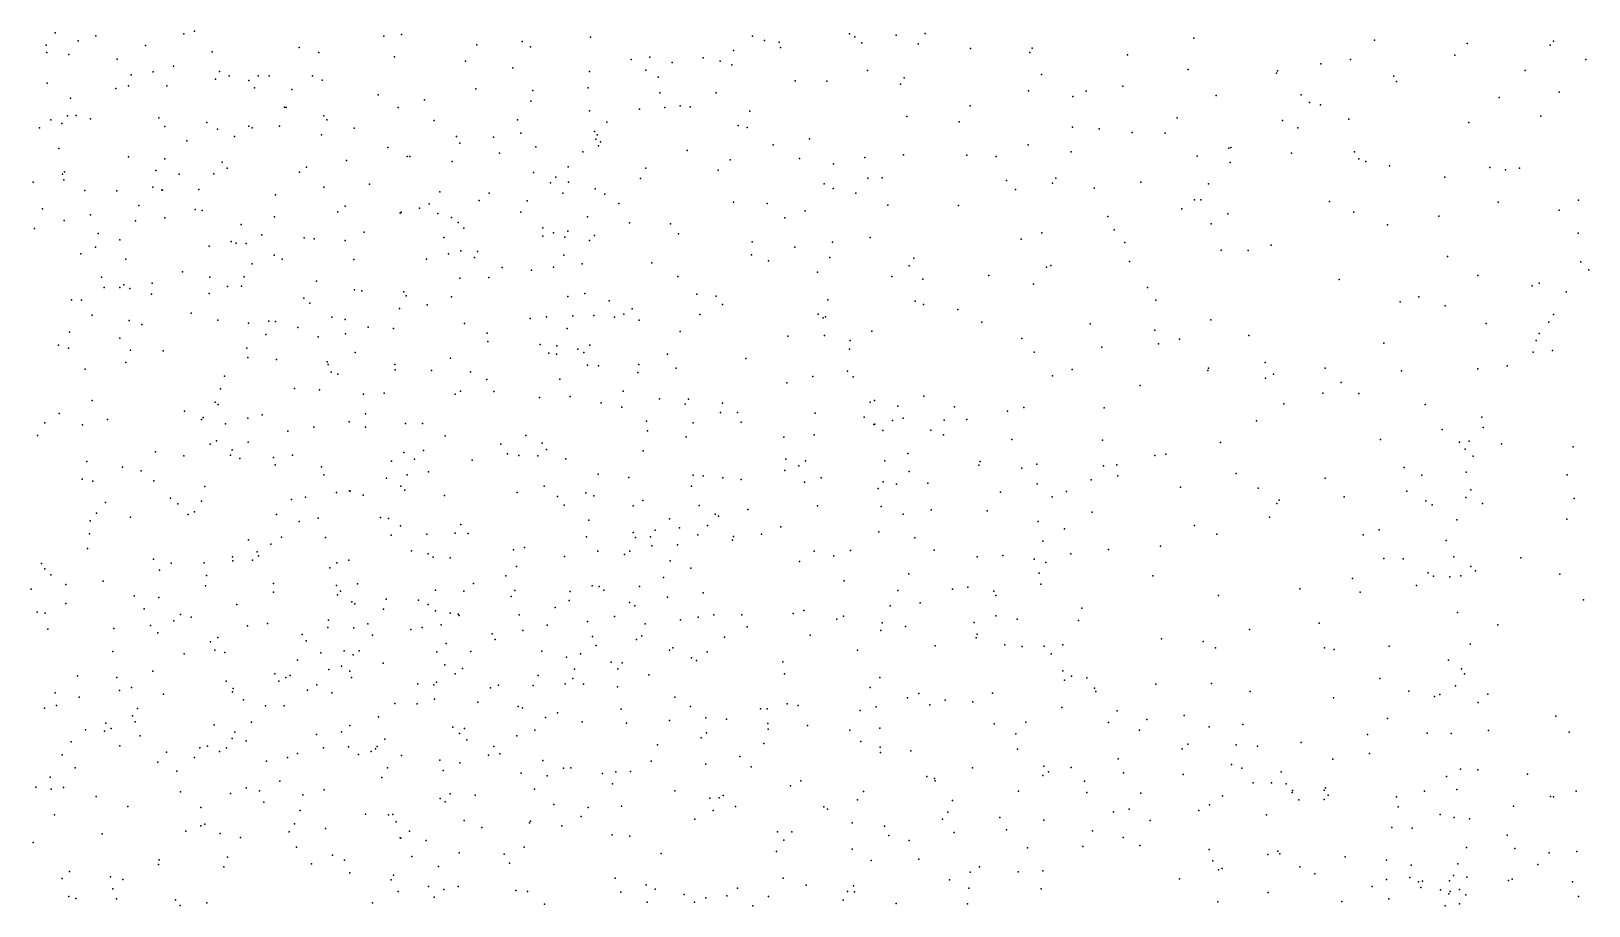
# Model space of a CAD drawing. Header units: metres. Extents: x -25 to 25, y -27.8 to 27.8.
# Drawn here: x 6.003 to 9.094, y 10.438 to 12.174 of the extents above; entities that cross this region are included whole.
import ezdxf

# ---------------------------------------------------------------- set-up
doc = ezdxf.new("R2010")
doc.units = ezdxf.units.M

msp = doc.modelspace()

# ---------------------------------------------------------------- linework, layer by layer
for p in [(6.0331, 12.1459, 18.1539), (6.0511, 12.1702, 14.7093), (6.0966, 12.1542, -14.7666), (6.1316, 12.1642, 10.591), (6.2304, 12.1453, -9.842), (6.3064, 12.1684, 14.8149), (6.3273, 12.1737, 12.4664), (6.7033, 12.164, -21.8912), (6.7385, 12.1672, -11.713), (6.8877, 12.1464, 5.2527), (6.9773, 12.1531, -8.1524), (7.1134, 12.1615, -15.546), (7.4343, 12.1636, 17.9604), (7.4581, 12.1551, -6.1897), (7.4874, 12.1515, -7.3953), (7.627, 12.1685, 17.8296), (7.6373, 12.1627, -9.7779), (7.6511, 12.1508, -6.7069), (7.7196, 12.1659, -13.833), (7.7632, 12.1482, -7.6945), (7.7768, 12.1688, -0.4609), (8.3098, 12.1596, -0.1169), (8.6686, 12.1561, 3.3407), (8.8524, 12.1494, 3.2296), (9.0166, 12.1458, -6.9336), (9.0238, 12.1537, -1.1797), (6.0346, 12.1315, -0.2572), (6.0782, 12.1273, 0.037), (6.1744, 12.1179, 12.3899), (6.3625, 12.1328, -22.2086), (6.5351, 12.1411, 5.0679), (6.5739, 12.1312, 15.4079), (6.724, 12.1225, 18.0185), (6.8649, 12.1143, -6.9931), (6.9942, 12.1428, 10.5133), (7.1941, 12.1171, 3.8646), (7.2308, 12.1219, 4.5212), (7.3369, 12.1208, -1.3621), (7.3701, 12.1141, 3.6782), (7.3967, 12.135, -7.0693), (7.4901, 12.1414, -0.6859), (7.8668, 12.1394, -7.9012), (7.9844, 12.1316, -1.8014), (7.9895, 12.14, 2.2529), (8.1781, 12.1267, -1.8851), (8.6207, 12.1171, -6.8118), (8.8278, 12.1262, -19.3271), (9.0876, 12.1175, 16.8733), (6.2021, 12.0871, -12.662), (6.2455, 12.0932, -23.0853), (6.286, 12.1044, 12.9257), (6.377, 12.0935, 4.9758), (6.396, 12.0853, 10.5741), (6.4537, 12.085, 15.6473), (6.4758, 12.085, -12.9872), (6.5614, 12.0847, 10.5638), (6.9593, 12.1007, -13.2564), (7.111, 12.0936, 4.0691), (7.2227, 12.0963, 18.0032), (7.2474, 12.0823, -1.1733), (7.275, 12.1115, 5.249), (7.3934, 12.1071, 5.1369), (7.6629, 12.0957, 3.5516), (8.0076, 12.0874, 3.5411), (8.2986, 12.0975, -20.0325), (8.4743, 12.0902, -13.8217), (8.4757, 12.0951, 3.4565), (8.562, 12.109, 17.3765), (8.7066, 12.0844, -1.5237), (8.9671, 12.0959, 16.9857), (6.0354, 12.0705, -12.8553), (6.1715, 12.0597, 5.0228), (6.1966, 12.0652, 14.7747), (6.2728, 12.0651, -22.7807), (6.3691, 12.0786, -10.9468), (6.4356, 12.0756, 12.7923), (6.4463, 12.0615, -9.7289), (6.5203, 12.0577, 9.6173), (6.5807, 12.0762, -9.5498), (6.8854, 12.0595, -8.5971), (6.9987, 12.0562, -14.5714), (7.1087, 12.061, -21.8864), (7.5189, 12.0749, -9.4915), (7.5821, 12.0744, -21.5876), (7.7281, 12.0686, -1.6864), (7.7356, 12.0813, -21.4324), (7.9818, 12.055, -13.821), (8.0962, 12.0549, 17.4934), (8.169, 12.0647, 3.5354), (8.7121, 12.0741, 17.2454), (9.0346, 12.0525, 2.5442), (6.0818, 12.0407, 13.1061), (6.5059, 12.0231, -12.3392), (6.5094, 12.022, -22.0819), (6.6916, 12.0472, -14.4499), (6.7317, 12.022, -11.2332), (6.7835, 12.0376, -8.806), (6.9946, 12.0345, 5.0164), (7.2506, 12.051, -6.3735), (7.2603, 12.0219, -7.2115), (7.2912, 12.0256, 9.7999), (7.3109, 12.0237, -6.8808), (7.3626, 12.0512, 4.8168), (7.8664, 12.0253, 17.5958), (8.0698, 12.0441, -6.4414), (8.3545, 12.0461, -20.5794), (8.5231, 12.0475, -10.5787), (8.5397, 12.0323, 0.0167), (8.5612, 12.0273, -6.5767), (8.9155, 12.0418, 0.354), (6.0425, 11.9974, 0.2714), (6.0641, 11.9903, -9.9311), (6.0755, 12.0057, 9.6726), (6.0927, 12.0064, -15.7879), (6.1212, 11.9996, -23.4903), (6.2566, 12.002, -14.7125), (6.3521, 11.9924, 4.8325), (6.5838, 12.0058, 2.7042), (6.5898, 11.9975, 15.2634), (6.8028, 11.9964, 9.7274), (6.9681, 11.9978, 9.7505), (7.1108, 12.0157, 10.5323), (7.1452, 11.9933, 4.6031), (7.2101, 12.0189, 5.1079), (7.4295, 12.0151, -7.5611), (7.7406, 12.0045, -6.4656), (7.8446, 11.9936, -10.0689), (8.2769, 12.0015, -6.4014), (8.486, 11.9963, 2.5421), (8.6172, 11.9992, 3.336), (8.8556, 11.9926, -6.6633), (8.9983, 12.0051, 3.0466), (6.0203, 11.9819, 18.3047), (6.269, 11.9844, 2.6987), (6.3733, 11.9791, 18.2274), (6.407, 11.9647, 12.5885), (6.4356, 11.985, -15.5988), (6.4419, 11.9818, 14.9001), (6.496, 11.9852, -14.5876), (6.5798, 11.9678, 4.7607), (6.6442, 11.9814, -15.5737), (6.8475, 11.9645, -14.3335), (6.9204, 11.9633, 10.586), (6.9746, 11.9712, -7.8462), (7.1212, 11.9745, 4.863), (7.1235, 11.9592, -0.9645), (7.1266, 11.9677, 3.8861), (7.4058, 11.9867, 9.9311), (7.4237, 11.9828, -1.5787), (7.5478, 11.9597, -7.7581), (8.0694, 11.9832, -10.3118), (8.122, 11.9799, -21.0294), (8.1876, 11.9725, -0.1755), (8.2532, 11.971, -20.8566), (8.5165, 11.9821, 17.2276), (6.0587, 11.9405, 15.8461), (6.3123, 11.9562, -22.3998), (6.7112, 11.9429, -11.9313), (6.8536, 11.9513, -6.701), (6.9326, 11.9316, -8.4181), (7.0048, 11.9438, -14.828), (7.0978, 11.9341, -1.1809), (7.129, 11.9463, -13.9619), (7.133, 11.9541, -15.3433), (7.3051, 11.9369, 3.6596), (7.4755, 11.9482, -13.984), (7.734, 11.9283, 2.1828), (7.8594, 11.9279, 3.5158), (7.9814, 11.9481, -0.2482), (8.0666, 11.9343, 2.329), (8.3797, 11.9414, -6.1116), (8.3834, 11.9429, -20.2859), (8.5037, 11.9317, -1.5166), (8.629, 11.9344, 17.0361), (6.1965, 11.9245, 4.8116), (6.2507, 11.8974, -10.7558), (6.2684, 11.9205, -12.5484), (6.3825, 11.9139, 10.5553), (6.3922, 11.9021, 9.6011), (6.5494, 11.9038, 9.6556), (6.6291, 11.9172, 18.1526), (6.7492, 11.9252, -7.2269), (6.7545, 11.9252, -13.0303), (6.8386, 11.9148, -11.615), (7.0688, 11.9045, 4.476), (7.2231, 11.9017, -7.4551), (7.3661, 11.8978, 17.9424), (7.3899, 11.9184, -6.2667), (7.528, 11.9211, -21.7388), (7.5952, 11.9106, -1.7559), (7.6574, 11.9229, 3.5132), (7.918, 11.925, -21.3128), (8.3164, 11.9259, -1.661), (8.3823, 11.9131, 3.4971), (8.6372, 11.9203, -6.2609), (8.6509, 11.9147, -1.3294), (8.6981, 11.9064, 2.6226), (8.8973, 11.9034, -6.309), (8.9281, 11.8984, -13.8776), (8.9559, 11.902, -10.8449), (6.0072, 11.874, 4.8765), (6.0657, 11.8899, 10.5887), (6.068, 11.8787, -0.3675), (6.0695, 11.8944, 12.3661), (6.2969, 11.8896, -9.8793), (6.3658, 11.8905, 18.4633), (6.5357, 11.8938, -10.8612), (6.6746, 11.8702, -9.4817), (7.0002, 11.8931, 4.6679), (7.0337, 11.8727, -0.6943), (7.0444, 11.8838, -15.5659), (7.0697, 11.8738, 4.023), (7.2126, 11.881, 10.5419), (7.5769, 11.8709, -8.7822), (7.6631, 11.8818, -13.9108), (7.6915, 11.8828, -21.604), (7.9384, 11.8772, -6.2428), (8.0293, 11.8718, 17.3986), (8.036, 11.8818, -6.0476), (8.205, 11.8742, 3.5232), (8.3394, 11.8705, -13.8191), (8.8077, 11.8839, 3.1166), (6.1099, 11.8572, 14.7237), (6.1735, 11.857, -23.2547), (6.2449, 11.864, 18.576), (6.2626, 11.8587, 0.1809), (6.2641, 11.858, 12.5265), (6.3363, 11.8597, 14.8119), (6.4883, 11.8491, 4.6217), (6.584, 11.8638, 15.1415), (6.8144, 11.8549, -22.1975), (6.8924, 11.8379, 18.142), (6.9123, 11.8521, -11.0542), (6.9876, 11.8367, 9.7517), (7.0585, 11.8519, -7.0332), (7.1221, 11.8606, -13.4983), (7.1417, 11.8504, -13.7356), (7.5944, 11.8614, -7.992), (7.6393, 11.8519, -8.4631), (7.9563, 11.8595, -1.8274), (8.1123, 11.8618, -1.6779), (8.3113, 11.8392, 17.1622), (8.3241, 11.839, -20.0324), (8.579, 11.8358, 16.9267), (9.0731, 11.8384, 16.5184), (6.0259, 11.8214, -10.6263), (6.1213, 11.8089, 4.6985), (6.217, 11.8278, 13.0508), (6.3288, 11.8196, 15.7637), (6.3425, 11.8175, -0.4938), (6.4863, 11.8053, 14.9233), (6.6116, 11.8151, -0.4121), (6.6265, 11.8263, 10.5765), (6.7357, 11.8125, 18.2803), (6.7372, 11.8145, -9.0189), (6.7739, 11.8224, -8.7224), (6.7929, 11.831, 4.572), (6.8105, 11.8115, -0.5356), (6.9751, 11.8142, -8.1422), (7.1074, 11.8051, -6.4771), (7.1692, 11.8314, 3.7945), (7.3966, 11.8342, 10.3144), (7.4634, 11.8315, 10.0125), (7.5387, 11.8173, -9.1347), (7.7031, 11.8284, 17.7502), (7.8431, 11.828, 17.5811), (8.1393, 11.8062, 17.2935), (8.2863, 11.8214, -1.4644), (8.3776, 11.8113, -20.5029), (8.6271, 11.8146, -13.8282), (8.7959, 11.8066, 0.1373), (8.9138, 11.8343, -19.2533), (9.0346, 11.8187, 2.9007), (6.0102, 11.7819, 15.8275), (6.069, 11.7981, 13.1994), (6.2107, 11.797, -22.8764), (6.2684, 11.8032, 4.6399), (6.4204, 11.7903, 12.8985), (6.6644, 11.7747, 4.5059), (6.8373, 11.804, 10.608), (6.8509, 11.7939, -11.7992), (6.8621, 11.7826, -0.877), (7.0188, 11.7837, 4.322), (7.04, 11.7733, 4.1383), (7.0684, 11.7768, -15.0857), (7.1904, 11.7933, 9.7142), (7.2721, 11.7914, -22.0114), (7.4989, 11.8029, -0.3941), (8.0083, 11.7734, -13.8584), (8.1522, 11.7797, -10.3754), (8.3444, 11.7914, -10.5202), (8.694, 11.7892, 16.73), (6.1313, 11.7449, 9.668), (6.1363, 11.7724, -15.7377), (6.1795, 11.7597, -14.7517), (6.3565, 11.7468, -15.6063), (6.4006, 11.7561, -12.3378), (6.4102, 11.753, -6.8795), (6.43, 11.7525, 15.6686), (6.4608, 11.7696, 18.6566), (6.545, 11.7636, -0.6355), (6.5651, 11.7616, 15.4428), (6.6261, 11.7584, 18.5175), (6.8221, 11.7644, 9.7321), (7.0185, 11.7671, -7.7305), (7.0624, 11.7648, -6.7058), (7.1114, 11.758, -11.2966), (7.1212, 11.7681, 18.0956), (7.2878, 11.7713, -1.6913), (7.434, 11.7557, 9.7352), (7.5183, 11.7449, 3.5352), (7.5935, 11.7547, -6.0758), (7.6682, 11.7644, -9.6438), (7.9676, 11.7612, 3.5085), (8.1728, 11.7541, -20.9602), (8.4634, 11.7489, 3.3636), (9.0725, 11.7726, 2.626), (6.102, 11.7317, -23.5162), (6.1915, 11.7212, 15.807), (6.4421, 11.7118, 0.1621), (6.4857, 11.7294, 12.7714), (6.5017, 11.7211, 4.4802), (6.6435, 11.7205, -0.0742), (6.7876, 11.7209, 18.3933), (6.8317, 11.732, -14.3295), (6.8558, 11.7375, -10.833), (6.8833, 11.7247, -7.1216), (6.8892, 11.7363, 4.4126), (7.0599, 11.7293, -14.0475), (7.0969, 11.7118, 3.8895), (7.2345, 11.7141, 3.7038), (7.4325, 11.7295, -7.8863), (7.4662, 11.7179, 10.2215), (7.5881, 11.7247, -1.9852), (7.7545, 11.7232, -9.8571), (8.1824, 11.7165, -0.2428), (8.3639, 11.7389, -19.7567), (8.418, 11.7387, 16.9316), (8.8135, 11.7262, 2.9856), (9.0776, 11.7156, 14.189), (6.1428, 11.6855, 14.7238), (6.3038, 11.6959, 13.0087), (6.3581, 11.6855, -14.6459), (6.4258, 11.6864, 2.6799), (6.8536, 11.6832, -22.3623), (6.9113, 11.6848, -13.1135), (6.9382, 11.7048, 18.2691), (6.9963, 11.6991, 10.6414), (7.0397, 11.7056, -10.9467), (7.2864, 11.6868, -14.1738), (7.5634, 11.6951, -8.2922), (7.7111, 11.6867, 17.8406), (7.7455, 11.7077, 3.5017), (7.7721, 11.6813, -0.3617), (7.903, 11.6886, 17.5445), (8.0176, 11.7051, -1.5625), (8.0262, 11.7089, 2.3788), (8.5982, 11.6811, 3.1764), (8.8737, 11.6887, 16.4442), (9.0936, 11.6998, 14.5719), (6.1486, 11.6653, 4.548), (6.1792, 11.6649, 0.4838), (6.1874, 11.6702, -10.577), (6.1995, 11.6632, -6.8611), (6.2421, 11.6516, 18.9093), (6.2433, 11.6735, -22.64), (6.3565, 11.6532, 4.4648), (6.393, 11.6671, 9.6251), (6.4205, 11.6678, 14.8379), (6.5694, 11.6777, 14.9951), (6.6451, 11.6606, -9.5468), (6.6596, 11.6582, -14.4506), (6.7428, 11.6562, -12.017), (7.1019, 11.6529, 18.2536), (7.3239, 11.6515, 10.5406), (7.9918, 11.6716, -21.2389), (8.2183, 11.6647, 2.5248), (8.9811, 11.6683, -13.8819), (8.9952, 11.6736, 14.3917), (9.0488, 11.6564, -19.2087), (6.0836, 11.6403, 18.9402), (6.1037, 11.6399, 13.2053), (6.5445, 11.6441, -10.6361), (6.5565, 11.6338, 10.5744), (6.734, 11.6236, -1.0036), (6.7474, 11.6486, 10.6136), (6.7889, 11.6305, 18.5684), (6.8374, 11.6462, -8.5711), (7.068, 11.6473, 9.6947), (7.1502, 11.6388, -11.5544), (7.1956, 11.6226, -0.3303), (7.3622, 11.6477, 3.5557), (7.3748, 11.6315, 2.2382), (7.5839, 11.6408, -14.0283), (7.757, 11.6381, -1.8339), (7.7735, 11.6312, -21.6238), (7.842, 11.6216, 17.7546), (8.2348, 11.6399, 17.0958), (8.7195, 11.6363, 16.4921), (8.7562, 11.6467, -19.3084), (8.8083, 11.6288, -1.0354), (6.1245, 11.6104, 10.5875), (6.1981, 11.5997, -0.4381), (6.2229, 11.5915, 9.6718), (6.3208, 11.6143, 10.5634), (6.3738, 11.6001, -7.169), (6.4345, 11.5943, 12.6636), (6.4748, 11.5983, 15.6146), (6.488, 11.5975, 4.3869), (6.6003, 11.6061, 15.1523), (6.6263, 11.6015, 2.6514), (6.8633, 11.5933, 2.5712), (6.9932, 11.6036, -0.2464), (7.0255, 11.6068, 18.387), (7.0781, 11.609, -1.5309), (7.12, 11.6093, 3.7574), (7.1607, 11.6062, -15.5432), (7.1791, 11.612, -22.2412), (7.2094, 11.6003, -11.0891), (7.3299, 11.6112, 9.6497), (7.5649, 11.6118, 10.088), (7.5747, 11.6045, 18.0865), (7.5791, 11.6069, 9.8547), (7.8893, 11.596, -21.4202), (8.1042, 11.5926, -1.3344), (8.3434, 11.6011, -1.1795), (8.8899, 11.5938, 16.303), (9.0143, 11.5963, -0.9306), (9.0237, 11.6115, 16.2207), (6.0798, 11.5764, 9.7718), (6.1794, 11.5644, 2.6372), (6.469, 11.5715, 18.8834), (6.5323, 11.5856, 12.9035), (6.5729, 11.5668, -15.5985), (6.6269, 11.5732, -7.2471), (6.672, 11.586, 4.3369), (6.7222, 11.5833, -12.9448), (6.908, 11.5743, 4.2044), (6.9095, 11.5576, -14.1763), (7.0666, 11.5839, -14.7599), (7.2909, 11.5779, 18.2566), (7.5044, 11.5681, 10.3497), (7.5773, 11.57, -21.8723), (7.6285, 11.56, 3.4715), (7.6714, 11.5786, -9.4119), (7.9687, 11.5638, -0.4197), (8.2329, 11.5804, -13.8429), (8.2813, 11.5622, -20.5025), (8.4191, 11.5696, -0.2519), (8.9893, 11.5595, 14.2499), (8.9952, 11.5736, 14.8757), (6.0577, 11.5506, 14.6289), (6.0773, 11.5444, -23.3707), (6.2007, 11.5408, 14.7167), (6.2655, 11.539, 15.789), (6.4315, 11.5449, -22.5392), (6.6462, 11.5362, 9.6623), (7.0131, 11.5519, 3.9691), (7.0304, 11.535, -13.9303), (7.0454, 11.5324, -13.2595), (7.0464, 11.5494, -8.156), (7.0882, 11.5427, 10.652), (7.0997, 11.536, -14.5492), (7.1117, 11.5508, -13.5034), (7.2656, 11.5326, -15.3409), (7.6271, 11.5426, -8.6117), (7.9935, 11.5367, -10.2127), (8.1272, 11.5465, 17.2875), (8.2399, 11.5532, 3.3886), (8.6867, 11.5544, 3.0175), (8.9829, 11.5364, 15.3481), (9.0217, 11.5398, 2.7619), (6.1104, 11.503, 12.5218), (6.1913, 11.5162, 4.4013), (6.4332, 11.5259, -12.2662), (6.4904, 11.5223, 9.6502), (6.5907, 11.5174, 15.0132), (6.5925, 11.5121, 15.3691), (6.5986, 11.4971, 0.1457), (6.7251, 11.5124, -6.9381), (6.7253, 11.5019, -10.5962), (6.7977, 11.5003, -22.5212), (6.8354, 11.5247, -6.4959), (6.875, 11.4974, -15.5872), (7.1069, 11.5107, -10.8175), (7.1292, 11.5096, 2.415), (7.207, 11.4965, -7.9891), (7.2093, 11.5122, 3.5715), (7.283, 11.5051, -1.8743), (7.4211, 11.5238, -2.2381), (7.6227, 11.4992, -2.4154), (8.0684, 11.5024, -21.0007), (8.3377, 11.5, -19.5668), (8.3391, 11.5052, 2.6339), (8.4512, 11.5159, -13.825), (8.5707, 11.5051, 2.6868), (8.7221, 11.4997, -0.1069), (8.8737, 11.5037, 14.9636), (8.9315, 11.5093, 15.8564), (6.3871, 11.489, 0.3845), (6.5258, 11.4647, 15.556), (6.6119, 11.4927, -6.4537), (6.9077, 11.4822, -1.3645), (7.0526, 11.4834, 3.6822), (7.5029, 11.4755, -8.396), (7.5539, 11.4882, 9.6454), (7.634, 11.4875, 18.1841), (8.0299, 11.4896, 2.4272), (8.2036, 11.4704, -20.0486), (8.4519, 11.4848, 3.2104), (8.4677, 11.4932, -10.5878), (8.6023, 11.4764, -19.347), (6.1243, 11.441, 13.2507), (6.3686, 11.4374, 13.104), (6.379, 11.4639, 10.5745), (6.5754, 11.4619, 12.7941), (6.6626, 11.4534, -9.3589), (6.7037, 11.4553, 12.8923), (6.8448, 11.4531, 18.7367), (6.8549, 11.459, 4.0434), (6.9214, 11.4583, -8.4953), (7.0119, 11.4466, -22.4643), (7.0728, 11.4485, 3.5317), (7.1342, 11.4359, 18.5216), (7.178, 11.4593, -15.0039), (7.2497, 11.444, -14.3758), (7.3007, 11.4337, 18.4042), (7.3076, 11.4434, 10.6112), (7.3748, 11.4356, 9.5752), (7.668, 11.4374, -1.8298), (7.6766, 11.4406, 9.922), (7.7746, 11.4492, -1.5478), (8.4883, 11.434, -0.9802), (8.5661, 11.4553, 16.6034), (8.6373, 11.4546, 16.4485), (6.0589, 11.4147, -7.2102), (6.1548, 11.4029, 10.5892), (6.3077, 11.4196, -0.5214), (6.3416, 11.403, 9.6873), (6.3447, 11.4071, -9.8145), (6.3746, 11.4328, 14.7925), (6.4333, 11.4054, -14.5653), (6.462, 11.4121, 19.0165), (6.667, 11.4143, -14.3786), (7.1752, 11.4277, 3.3991), (7.3712, 11.4172, -8.2124), (7.4045, 11.4167, -2.4733), (7.5587, 11.4159, 3.3447), (7.6558, 11.4079, -2.1941), (7.723, 11.4296, -9.7437), (7.7335, 11.4056, 3.3769), (7.8355, 11.4285, -21.5931), (7.86, 11.403, 18.0351), (7.9401, 11.4197, 3.4112), (7.9728, 11.4268, 17.7835), (8.1318, 11.4261, -0.5133), (8.769, 11.4326, 16.1769), (8.881, 11.4074, 15.5986), (6.0162, 11.3716, 13.3813), (6.0308, 11.3966, -23.1284), (6.1055, 11.3927, 9.803), (6.3891, 11.3944, -12.5197), (6.5128, 11.3796, 10.5858), (6.5642, 11.3875, -9.5462), (6.6343, 11.3983, 18.9275), (6.667, 11.3881, -12.7532), (6.7463, 11.395, -12.186), (6.7796, 11.3948, 3.8172), (7.2239, 11.4, -11.7013), (7.226, 11.3806, -15.5041), (7.317, 11.3961, 3.3074), (7.4121, 11.3976, -6.0539), (7.5571, 11.3727, -2.728), (7.6754, 11.393, 9.6884), (7.677, 11.3939, -9.106), (7.6931, 11.3815, -14.0873), (7.7121, 11.4008, -21.8025), (7.7885, 11.3819, -9.9449), (7.8131, 11.3727, -3.3535), (7.815, 11.402, -0.5688), (8.4344, 11.4001, 16.8656), (8.8025, 11.3834, 16.0337), (8.8842, 11.3869, -19.3024), (6.3585, 11.3542, 15.7698), (6.3711, 11.3609, 12.6642), (6.402, 11.3427, -6.4474), (6.4343, 11.3583, -10.444), (6.7817, 11.3414, 18.8732), (6.825, 11.3704, 10.6541), (6.935, 11.3542, -14.0546), (6.9847, 11.3714, -0.2246), (7.0174, 11.3562, 18.7095), (7.0255, 11.3438, -15.5717), (7.2179, 11.3411, -0.3908), (7.3027, 11.3684, -11.0243), (7.4968, 11.3679, 10.544), (7.9489, 11.3633, -21.3897), (8.1286, 11.3622, -10.3475), (8.3628, 11.3575, -0.5202), (8.6804, 11.3631, -10.7133), (8.8372, 11.3578, 15.1355), (8.8482, 11.3441, 15.7477), (8.856, 11.3599, -13.3791), (8.9202, 11.3549, 2.7356), (9.0624, 11.3491, -19.4402), (6.1138, 11.3197, -22.8534), (6.2505, 11.3387, 19.1116), (6.3065, 11.3307, -7.2242), (6.3988, 11.3325, -22.6455), (6.4172, 11.3259, -15.7474), (6.484, 11.3274, 0.2799), (6.4876, 11.3129, 13.1217), (6.522, 11.3324, 9.6617), (6.7184, 11.3202, -8.8389), (6.743, 11.3376, 3.5808), (6.7643, 11.3245, -1.3045), (6.8786, 11.3222, -8.657), (6.9486, 11.3352, 3.3461), (6.9712, 11.3313, -1.536), (7.0089, 11.3311, 10.6859), (7.0642, 11.325, -13.0886), (7.5006, 11.3243, 3.2277), (7.5265, 11.311, -0.5705), (7.5394, 11.3207, 18.3772), (7.6967, 11.3207, -9.4335), (7.7428, 11.3354, -2.8856), (7.8837, 11.3127, -3.0843), (7.8859, 11.3197, 2.2725), (7.9987, 11.3141, -0.6543), (8.1305, 11.3108, 17.5587), (8.1575, 11.3129, -20.3844), (8.2327, 11.3314, 17.2747), (8.2547, 11.3344, -1.0161), (8.864, 11.3302, -0.7987), (6.105, 11.2848, -0.3411), (6.1258, 11.2807, -15.9224), (6.1847, 11.3084, 15.8722), (6.222, 11.3014, 14.6657), (6.2471, 11.2815, -10.3836), (6.5796, 11.3088, 3.9127), (6.5841, 11.293, 15.0077), (6.7081, 11.2863, -15.656), (6.7496, 11.2934, 3.4151), (6.7917, 11.2993, -22.5928), (7.1286, 11.2945, 2.4119), (7.1892, 11.2879, 7.0987), (7.3166, 11.2927, -2.3041), (7.3365, 11.2912, -22.2512), (7.3756, 11.2874, -8.4576), (7.4122, 11.284, -3.2621), (7.4987, 11.3018, 2.16), (7.5705, 11.2876, -1.5134), (7.6937, 11.2792, -1.303), (7.7451, 11.2998, 9.9805), (7.969, 11.3067, 17.9558), (8.1065, 11.2833, -19.717), (8.1594, 11.291, 3.2996), (8.3939, 11.2957, -13.7382), (8.5707, 11.2865, -0.7509), (8.7274, 11.3075, 14.6179), (8.7625, 11.2923, 14.9071), (8.8503, 11.2988, -0.215), (9.0507, 11.2935, -12.9888), (6.3483, 11.27, 14.7547), (6.5478, 11.2488, -14.4504), (6.6095, 11.2583, 3.5069), (6.6347, 11.2617, 10.6006), (6.6366, 11.2606, 15.2823), (6.6622, 11.2527, -12.4852), (6.737, 11.2706, 2.5565), (6.7445, 11.2626, -6.2098), (6.8237, 11.2523, -6.478), (6.9677, 11.2585, -6.1769), (7.0214, 11.2709, 7.1121), (7.0476, 11.2502, 3.1728), (7.104, 11.2577, -10.6938), (7.12, 11.2514, -22.453), (7.3132, 11.2708, -2.6677), (7.5378, 11.2784, -8.828), (7.6837, 11.2658, 9.5875), (7.7203, 11.2744, -2.4461), (7.7824, 11.277, -2.6651), (7.9266, 11.2589, 3.3167), (7.9992, 11.2756, -21.1682), (8.0287, 11.2498, -19.9585), (8.0576, 11.26, -20.7562), (8.2838, 11.2686, -0.7484), (8.4373, 11.2665, 2.6655), (8.6082, 11.2498, 16.5669), (8.7328, 11.261, -13.5192), (8.8496, 11.2483, 15.5266), (8.8594, 11.2637, -0.5281), (6.1511, 11.2382, 13.3276), (6.28, 11.2469, 9.7794), (6.2943, 11.2357, 13.2422), (6.3274, 11.2197, 4.0022), (6.3417, 11.2412, 10.5509), (6.5197, 11.2443, 3.7683), (7.0608, 11.2331, -13.8671), (7.1977, 11.2319, -8.5659), (7.2169, 11.2424, -1.6718), (7.3286, 11.2326, -1.8659), (7.4255, 11.2246, 18.5131), (7.5635, 11.2317, -9.0345), (7.6896, 11.2306, -0.7321), (7.7888, 11.2239, 10.1454), (7.9001, 11.2217, -0.9989), (8.1082, 11.2189, -3.348), (8.4749, 11.2361, -19.3376), (8.4791, 11.2432, 3.0768), (8.77, 11.2416, 15.9637), (8.7827, 11.234, 2.798), (8.8828, 11.2362, 14.4599), (9.0645, 11.2465, -0.0506), (6.1203, 11.2022, 10.5448), (6.1333, 11.217, 9.8402), (6.2005, 11.2094, -9.9647), (6.3152, 11.2143, 12.6494), (6.4901, 11.2147, -0.7094), (6.535, 11.2004, -6.2069), (6.5731, 11.2074, 19.079), (6.6962, 11.2085, -9.0176), (6.7127, 11.2067, 12.7864), (6.7359, 11.1918, -10.4239), (6.8562, 11.1947, -12.6712), (7.1096, 11.203, 9.6238), (7.2698, 11.2057, -3.5036), (7.2897, 11.1881, -2.9668), (7.3453, 11.1929, -8.8241), (7.3602, 11.2154, -2.1025), (7.3671, 11.2115, -11.2841), (7.4904, 11.1898, -1.0735), (7.7335, 11.2149, 10.3872), (8.0012, 11.2006, -10.2477), (8.0534, 11.1862, 17.8646), (8.3115, 11.193, 17.2359), (8.4604, 11.2093, 16.9467), (8.8319, 11.2039, 15.151), (9.0501, 11.2053, -19.652), (6.1195, 11.1761, -10.1648), (6.4347, 11.1642, 3.6248), (6.4789, 11.1557, -7.149), (6.4999, 11.1693, 10.5435), (6.5876, 11.1689, -1.0194), (6.7176, 11.1737, 19.0247), (6.7882, 11.1752, 7.1823), (6.8448, 11.1777, -1.451), (6.8702, 11.1767, 18.9249), (7.1053, 11.1702, 18.7819), (7.1976, 11.1791, 3.0445), (7.2023, 11.169, -13.4826), (7.2321, 11.1702, -1.3508), (7.2415, 11.1836, -15.4203), (7.3258, 11.174, -14.6339), (7.3949, 11.1634, -6.0254), (7.3966, 11.1709, 3.0427), (7.4525, 11.1755, 9.5141), (7.6851, 11.18, 3.1571), (7.7562, 11.1684, -9.9335), (8.0106, 11.1618, -20.9558), (8.3553, 11.1756, -10.5023), (8.6458, 11.1743, 2.8976), (8.6779, 11.1844, 2.6931), (8.8108, 11.163, 14.6086), (6.1154, 11.1469, -14.7598), (6.2465, 11.1256, 19.2336), (6.4028, 11.1306, 15.799), (6.4518, 11.1403, 12.6818), (6.4546, 11.1324, 19.155), (6.7583, 11.1427, 10.5913), (6.7912, 11.1364, -6.0479), (6.8007, 11.1299, 3.0866), (6.835, 11.1288, -12.3391), (6.9603, 11.1442, -12.1337), (6.9825, 11.1489, -10.5075), (7.0613, 11.1313, -12.8534), (7.1278, 11.1415, -2.6846), (7.1807, 11.1352, 10.6808), (7.1914, 11.1419, -13.1266), (7.2351, 11.1521, -3.1859), (7.2858, 11.1542, -14.8548), (7.5567, 11.1418, -3.7381), (7.5959, 11.1327, 18.4452), (7.6291, 11.1432, 9.4862), (7.7946, 11.1435, 18.2715), (7.8799, 11.1306, -3.6767), (7.9314, 11.1331, -19.6878), (7.9933, 11.1261, -20.2236), (8.0662, 11.1362, -3.072), (8.1409, 11.1449, 17.7103), (8.2439, 11.1515, 17.4251), (8.6868, 11.127, 16.3589), (8.7254, 11.1268, 16.2029), (8.8259, 11.1304, -10.7124), (8.9586, 11.1285, 2.7104), (6.0239, 11.117, 14.4324), (6.0309, 11.1065, 15.9493), (6.0424, 11.0947, 2.4727), (6.2578, 11.1039, 3.89), (6.2813, 11.118, 15.9039), (6.3464, 11.1185, -0.5261), (6.4039, 11.1229, 14.8158), (6.4425, 11.1241, 2.54), (6.596, 11.1085, 0.0606), (6.61, 11.1189, -6.8187), (6.6339, 11.1241, 15.3691), (6.9664, 11.1114, 10.6453), (7.2709, 11.1225, -11.7159), (7.312, 11.1077, -15.1324), (7.5276, 11.1214, 10.6265), (7.7447, 11.0969, 10.5393), (8.0032, 11.0978, 3.2362), (8.0165, 11.1192, 2.3576), (8.7747, 11.099, 14.8619), (8.8598, 11.1112, 15.6659), (8.8689, 11.1025, 15.2658), (9.0361, 11.0963, -12.8941), (6.0035, 11.0663, 12.5604), (6.0724, 11.0753, 9.8788), (6.1465, 11.0821, -22.8469), (6.3496, 11.0729, -10.058), (6.3515, 11.0933, 0.2235), (6.4845, 11.0773, -10.2338), (6.6092, 11.0735, 15.1448), (6.6511, 11.0766, -9.357), (6.8057, 11.0643, 13.19), (6.8619, 11.0627, 12.8279), (6.881, 11.0777, -0.2594), (6.9453, 11.0931, 9.6725), (6.9629, 11.064, -14.0795), (7.1166, 11.0731, -2.3565), (7.1304, 11.0718, -1.18), (7.1398, 11.0642, 2.4132), (7.2105, 11.0717, -0.9514), (7.2579, 11.0893, -10.8106), (7.616, 11.0829, 3.0323), (7.7229, 11.0637, -21.8905), (7.8313, 11.0664, -19.9635), (7.8614, 11.0706, -10.1023), (8.0067, 11.0765, 18.0488), (8.2287, 11.0925, 3.1761), (8.5203, 11.0667, 2.9516), (8.6248, 11.0872, -10.6291), (8.7519, 11.0736, -19.4282), (8.7855, 11.0923, -13.1724), (8.818, 11.0905, 15.0204), (8.8395, 11.0925, 2.7031), (6.0726, 11.0377, 19.3155), (6.2078, 11.0529, 14.572), (6.2565, 11.0498, 12.6376), (6.4112, 11.0359, 9.8107), (6.484, 11.0605, -9.8806), (6.6111, 11.0549, 10.5161), (6.6171, 11.0622, 9.7436), (6.6395, 11.0412, 13.243), (6.6456, 11.0375, -0.8164), (6.7075, 11.0468, 7.0694), (6.772, 11.0443, 7.3179), (6.7912, 11.0361, 6.8711), (6.9557, 11.0521, -0.5297), (7.071, 11.0438, 13.0621), (7.0728, 11.062, -5.9637), (7.1905, 11.0398, -8.9794), (7.2009, 11.0333, 6.8819), (7.2659, 11.0503, 2.9319), (7.3369, 11.0593, 18.6955), (7.7078, 11.0333, -19.7909), (7.7668, 11.0389, 3.0794), (7.913, 11.0622, 9.9214), (7.9171, 11.0541, 10.1291), (8.3589, 11.0541, -19.336), (8.64, 11.0603, 16.6957), (9.0828, 11.0453, -10.7223), (6.0151, 11.0208, 10.4586), (6.0313, 11.0187, 0.3915), (6.2279, 11.027, 10.4384), (6.2867, 11.0034, -14.6406), (6.2999, 11.0164, 3.543), (6.3209, 11.0106, 13.3561), (6.5932, 11.0049, -1.2132), (6.7022, 11.0269, 3.0149), (6.8053, 11.0233, -10.2291), (6.8347, 11.0189, 19.0358), (6.8504, 11.0165, -22.6245), (6.8526, 11.0141, 10.5802), (6.9718, 11.0151, -0.9462), (7.0428, 11.0297, 18.8974), (7.1074, 11.0021, 2.9072), (7.1605, 11.0118, -10.5286), (7.2914, 11.0055, -3.7736), (7.3268, 11.0108, -22.3015), (7.3581, 11.0154, 2.2712), (7.4136, 11.0156, -2.1519), (7.515, 11.0181, 18.5696), (7.5361, 11.0238, 9.5223), (7.602, 11.0068, -14.337), (7.615, 11.0128, 2.0606), (7.9174, 11.0135, 9.6264), (7.9593, 11.0067, 10.2726), (8.0812, 11.0043, -13.7146), (8.0878, 11.0289, 17.8907), (8.8329, 11.0202, 15.8624), (6.0369, 10.9868, 4.0916), (6.1674, 10.9881, -15.9786), (6.2405, 10.9943, 3.7117), (6.2548, 10.9798, 2.476), (6.3736, 10.9706, 0.0328), (6.4325, 10.9939, -15.8535), (6.4724, 10.998, 3.1552), (6.5409, 10.9762, -0.6413), (6.5922, 10.9901, -2.7554), (6.6434, 10.9896, 12.7482), (6.6717, 10.9973, -10.0206), (6.6804, 10.9753, -1.014), (6.7565, 10.9863, -0.468), (6.7791, 10.9901, -9.041), (6.8166, 10.9957, -6.4825), (6.9183, 10.9776, -3.4856), (6.9787, 10.984, 7.2209), (7.0273, 10.995, 6.8644), (7.1168, 10.9725, 7.1081), (7.215, 10.9736, -14.7588), (7.2218, 10.9973, -13.7881), (7.3792, 10.9712, 10.6921), (7.4237, 10.9914, -14.5063), (7.5487, 10.9751, 10.6789), (7.689, 10.9846, -2.3808), (7.6916, 10.9997, -9.6568), (7.7378, 10.9923, -14.1327), (7.8744, 11.0004, 10.5192), (7.8801, 10.9768, -19.4773), (8.4202, 10.9864, 17.2279), (8.5585, 10.9986, 16.9668), (8.9131, 10.9957, 14.6323), (6.1656, 10.9425, 14.4505), (6.3591, 10.9616, 3.2585), (6.368, 10.9453, -22.8089), (6.3878, 10.9407, 14.8059), (6.5491, 10.9637, 19.1972), (6.5779, 10.9399, -5.9571), (6.6243, 10.9439, -15.7543), (6.6545, 10.9438, 15.4041), (6.808, 10.9419, 6.9959), (6.827, 10.9585, 9.7764), (6.8754, 10.9429, -10.0397), (6.924, 10.9665, 2.472), (7.0163, 10.9436, -12.5417), (7.1245, 10.9548, -15.0997), (7.2042, 10.9665, 9.7177), (7.27, 10.9453, -12.9256), (7.2765, 10.9502, -5.9782), (7.3446, 10.942, -11.2728), (7.6427, 10.9452, -19.5665), (7.797, 10.9539, 18.3219), (7.8783, 10.9697, -20.3193), (7.9353, 10.9556, 2.1505), (7.9692, 10.9528, -20.9455), (8.0128, 10.9533, 3.1336), (8.0498, 10.9559, -10.2861), (8.2456, 10.9676, 17.5763), (8.3287, 10.9626, -3.4059), (8.3532, 10.9496, 17.369), (8.5693, 10.9502, -13.4232), (8.5885, 10.9465, 2.6469), (8.6976, 10.9531, 16.566), (8.858, 10.9571, 15.1608), (6.3073, 10.9383, -6.1089), (6.5319, 10.9253, -1.3979), (6.6191, 10.9137, 2.4714), (6.6425, 10.936, -2.4003), (6.7017, 10.9193, -14.3942), (6.8243, 10.9162, -2.274), (6.8593, 10.9086, 7.1394), (7.0655, 10.9316, -10.2472), (7.0932, 10.9383, -15.3094), (7.1541, 10.9216, -14.0249), (7.1676, 10.9082, -12.7164), (7.1759, 10.9201, -22.4387), (7.3134, 10.9304, -9.2064), (7.3235, 10.9247, -10.9584), (7.4949, 10.9222, -9.3541), (8.0269, 10.9381, 9.9617), (8.8149, 10.9256, 16.0354), (8.8409, 10.9081, -10.6732), (6.0956, 10.8943, 12.7457), (6.1733, 10.8912, 10.3724), (6.2449, 10.9033, 16.0254), (6.3906, 10.8835, -7.1642), (6.4866, 10.8985, -0.1491), (6.4947, 10.8836, -2.2399), (6.5085, 10.8913, -0.3834), (6.5175, 10.8951, 12.6993), (6.5937, 10.9068, 15.6788), (6.6358, 10.9034, 15.2092), (6.6387, 10.8912, -6.7353), (6.7706, 10.8784, 10.4763), (6.8076, 10.8819, -1.3159), (6.8449, 10.8981, 2.8477), (7.009, 10.8953, 18.9766), (7.0627, 10.8782, -14.9065), (7.078, 10.8894, 10.6235), (7.0817, 10.9077, -6.299), (7.0993, 10.8777, -19.6435), (7.229, 10.8966, -11.708), (7.4982, 10.8981, 2.8774), (7.6874, 10.8913, 2.9451), (8.0503, 10.9043, 9.7437), (8.0532, 10.8858, 17.9842), (8.0675, 10.8936, 10.1079), (8.0977, 10.8907, -2.752), (8.2348, 10.8781, -10.4097), (8.3449, 10.8793, 2.5038), (8.6787, 10.889, -16.4813), (8.8471, 10.8982, 2.6974), (6.0511, 10.8608, 13.0401), (6.0989, 10.8521, 13.2772), (6.179, 10.865, 3.6125), (6.2024, 10.8711, -22.9276), (6.2661, 10.858, -2.4229), (6.4028, 10.8624, -2.7165), (6.404, 10.8692, 15.9521), (6.4249, 10.8469, 3.05), (6.5516, 10.8656, -2.9632), (6.5705, 10.8762, -22.7753), (6.6002, 10.8608, 9.8329), (6.8021, 10.8763, 13.3393), (6.8036, 10.8478, -15.5967), (6.9145, 10.8706, -14.2913), (6.9307, 10.876, 10.5616), (6.9994, 10.875, 13.2955), (7.167, 10.8728, 18.8879), (7.2806, 10.8521, -6.1851), (7.6678, 10.8712, 10.6937), (7.7422, 10.851, -3.8708), (7.7642, 10.8593, -9.8783), (7.9107, 10.8601, -21.6613), (8.1128, 10.87, 10.3442), (8.1154, 10.863, -3.6667), (8.4218, 10.863, -3.1821), (8.5873, 10.8506, -19.4315), (8.7365, 10.864, -13.1765), (8.7877, 10.8534, -19.5913), (8.7982, 10.8574, 16.2507), (8.8293, 10.8745, 14.9656), (8.8931, 10.8579, 15.5841), (6.0297, 10.8305, 3.9675), (6.0536, 10.8356, 14.1862), (6.2145, 10.8293, 12.8373), (6.4685, 10.8348, -14.5334), (6.5055, 10.8351, -1.9556), (6.7248, 10.8396, 19.1379), (6.7691, 10.8386, -5.864), (6.8893, 10.842, 12.8653), (6.9699, 10.8338, -12.2351), (6.9783, 10.8307, 6.9188), (7.0475, 10.821, -2.2501), (7.1739, 10.8279, 2.3801), (7.3114, 10.8338, 18.8021), (7.4506, 10.8292, -6.0478), (7.4637, 10.8291, 2.1671), (7.5032, 10.839, -20.1249), (7.525, 10.8355, -22.1043), (7.6483, 10.8254, 9.5699), (7.6798, 10.8326, -21.9496), (7.7864, 10.8367, 9.4969), (7.8166, 10.846, -20.6504), (7.8719, 10.8428, 10.6518), (8.0482, 10.8314, 10.5905), (8.1578, 10.8248, -19.294), (8.291, 10.8156, -13.489), (8.8741, 10.8415, 15.7687), (6.111, 10.7871, 16.157), (6.149, 10.7846, -14.692), (6.1518, 10.8003, 19.4043), (6.1621, 10.7901, -7.249), (6.2048, 10.8149, 3.4081), (6.2101, 10.8033, 13.1677), (6.3667, 10.7969, -1.6241), (6.4409, 10.8023, 13.4181), (6.6357, 10.7959, 12.7392), (6.6923, 10.8129, 2.7204), (6.8402, 10.7928, -9.4947), (6.8632, 10.7897, -19.3292), (7.0028, 10.7867, 2.5662), (7.0237, 10.8115, -9.9682), (7.0968, 10.8028, 13.1345), (7.1847, 10.8002, -19.9853), (7.2701, 10.8058, 9.808), (7.3419, 10.8107, -13.8593), (7.3831, 10.8085, -14.3039), (7.4649, 10.7999, -13.1189), (7.4657, 10.7884, -2.3084), (7.5435, 10.7961, -19.4275), (7.6276, 10.7864, 18.5406), (7.6868, 10.7902, -14.0833), (7.9137, 10.7993, -10.0945), (7.9769, 10.8022, 3.0143), (8.1404, 10.8018, 9.6657), (8.2021, 10.7863, 9.9051), (8.217, 10.8077, 2.986), (8.3405, 10.7931, -2.8804), (8.4074, 10.7977, 2.8452), (8.6941, 10.8098, 16.7774), (8.8945, 10.7861, 14.7599), (9.0284, 10.8146, 14.6396), (6.083, 10.7631, -0.0712), (6.1794, 10.7555, -0.3583), (6.2197, 10.7752, 14.3539), (6.3533, 10.755, -1.3962), (6.4025, 10.7702, 14.8167), (6.4073, 10.7826, -15.8485), (6.4298, 10.7654, 12.7724), (6.5698, 10.7778, 15.8622), (6.619, 10.783, 2.4425), (6.6902, 10.7544, -14.5259), (6.7052, 10.7686, -1.5273), (6.8532, 10.7797, -9.2713), (6.8681, 10.7675, 2.1986), (6.9215, 10.7543, -15.3115), (6.9672, 10.7756, -14.577), (7.2459, 10.7573, 10.6724), (7.3326, 10.7712, -14.0851), (7.3431, 10.7811, -22.2745), (7.457, 10.7602, 18.7098), (7.6496, 10.7643, -20.4032), (7.9569, 10.7793, 18.1335), (8.2978, 10.7589, 10.5296), (8.3938, 10.7577, -12.0817), (8.4361, 10.7547, -3.5215), (8.5232, 10.762, 17.1906), (8.6545, 10.7781, 2.6735), (8.7729, 10.7803, 16.4551), (8.8207, 10.7798, 2.605), (9.0547, 10.7826, 2.7191), (6.0647, 10.7376, 10.3442), (6.2551, 10.7228, 16.1704), (6.2718, 10.7431, 9.8719), (6.3273, 10.732, 13.0857), (6.3379, 10.7518, 14.5805), (6.3771, 10.7444, -19.0401), (6.3909, 10.7513, -5.9019), (6.4706, 10.7253, 9.8688), (6.5122, 10.7326, 16.002), (6.5318, 10.74, 2.5844), (6.5833, 10.7515, -6.9544), (6.633, 10.7532, 2.1861), (6.6527, 10.738, 15.2352), (6.6778, 10.744, -19.0506), (6.6869, 10.7497, 15.3962), (6.7379, 10.7366, 9.8722), (6.8141, 10.7272, 10.4551), (6.9108, 10.7369, -15.0606), (6.9331, 10.7399, 19.0462), (7.0183, 10.7265, 10.5717), (7.2336, 10.7253, -11.5266), (7.4095, 10.7342, -10.8202), (7.6879, 10.7525, -9.5721), (7.6887, 10.7422, -2.4206), (7.7489, 10.7456, 18.396), (7.9601, 10.7488, -13.7188), (8.1602, 10.7295, 2.2944), (8.2867, 10.7495, 10.2356), (8.5857, 10.7288, -3.3393), (8.6585, 10.7404, 16.9594), (6.041, 10.6935, -2.347), (6.0909, 10.7117, -2.0001), (6.2927, 10.7053, -2.6083), (6.699, 10.6926, -2.0049), (6.7101, 10.712, -3.1797), (6.8211, 10.7063, 2.0636), (6.8541, 10.7217, -22.6679), (6.9758, 10.7012, 2.0959), (7.0274, 10.6958, -5.8589), (7.0596, 10.711, -20.1719), (7.0741, 10.712, -9.2129), (7.137, 10.7008, -12.4218), (7.1632, 10.704, 2.4096), (7.1924, 10.7046, 13.3164), (7.3421, 10.7194, 2.6871), (7.4318, 10.7135, -10.4795), (7.7804, 10.6949, 2.88), (7.8708, 10.7116, 18.2483), (8.0103, 10.6963, -2.5939), (8.0121, 10.7154, -12.1644), (8.022, 10.7041, 2.1272), (8.0669, 10.7124, -11.8585), (8.1704, 10.7016, -10.301), (8.2885, 10.6986, 10.6715), (8.3845, 10.7185, 17.4349), (8.4055, 10.7109, -19.3411), (8.4831, 10.7041, 10.5294), (8.8112, 10.6945, 14.9909), (8.8387, 10.7092, 16.082), (8.8732, 10.7078, -16.4886), (8.9719, 10.6991, -16.8144), (6.0127, 10.6733, -6.0277), (6.043, 10.6692, 14.0254), (6.0674, 10.6725, 3.7919), (6.2999, 10.664, -23.0244), (6.4298, 10.672, 13.2255), (6.4563, 10.666, 2.1504), (6.4966, 10.6853, -2.8426), (6.585, 10.6682, -15.7028), (7.0022, 10.6692, 9.9304), (7.1565, 10.6801, 9.8958), (7.2807, 10.666, -11.3211), (7.51, 10.6759, -13.6676), (7.5306, 10.6863, -13.9098), (7.6547, 10.6651, -20.6122), (7.7957, 10.6904, -13.8813), (7.7968, 10.686, 9.5274), (7.9621, 10.6654, -21.1747), (8.0932, 10.6854, -12.3851), (8.0974, 10.6628, 2.907), (8.2046, 10.6614, 9.6045), (8.4274, 10.6818, 10.0478), (8.4638, 10.6819, -10.5119), (8.4932, 10.6802, 2.7135), (8.5048, 10.6629, 10.7046), (8.506, 10.667, -16.8186), (8.5686, 10.6678, -12.1643), (8.5714, 10.6719, 10.2868), (8.7675, 10.6657, 2.6641), (8.8319, 10.6685, 15.1495), (9.0682, 10.6656, -12.8108), (6.1324, 10.6551, 3.5918), (6.1955, 10.6348, 10.3254), (6.3404, 10.6332, 3.0151), (6.3988, 10.6606, 2.456), (6.4651, 10.6436, 10.3384), (6.5422, 10.6581, 19.2818), (6.8147, 10.6508, -6.5676), (6.8246, 10.6445, -14.6872), (6.8346, 10.6604, -19.714), (6.8843, 10.6578, -3.5522), (7.0405, 10.6389, -9.6436), (7.1088, 10.6331, -6.3461), (7.1748, 10.6355, -19.2827), (7.3496, 10.6516, -11.1178), (7.3683, 10.6523, -4.0454), (7.376, 10.6571, -10.2326), (7.401, 10.6351, -12.519), (7.576, 10.6342, -13.3872), (7.6426, 10.6481, 2.8171), (7.831, 10.6473, -19.3234), (8.3412, 10.6384, 2.416), (8.3667, 10.6563, -11.737), (8.5186, 10.6482, -13.3692), (8.5683, 10.6487, 10.1069), (8.5766, 10.6578, -2.9515), (8.7117, 10.6543, 10.6834), (8.7152, 10.6341, 16.827), (8.9439, 10.6357, 2.5107), (9.0175, 10.6552, 10.7216), (9.0233, 10.6544, -10.6814), (6.0496, 10.6187, 9.8758), (6.3482, 10.5999, 14.3981), (6.5258, 10.6006, 12.9231), (6.5372, 10.6272, -19.3611), (6.6665, 10.6201, 2.3579), (6.7126, 10.6182, 1.9325), (6.7211, 10.6194, 15.7162), (6.7274, 10.6044, -15.4878), (6.8623, 10.607, -2.1564), (6.9923, 10.6027, -3.9174), (6.994, 10.6058, 1.9533), (7.0943, 10.6149, -20.3788), (7.3198, 10.6099, 18.8386), (7.3564, 10.6268, -5.9401), (7.5831, 10.6299, -21.9967), (7.6323, 10.6024, -12.5526), (7.8113, 10.6097, -12.0379), (7.8217, 10.6235, -21.712), (7.9253, 10.613, -21.4862), (8.0125, 10.6079, 9.4626), (8.1506, 10.6246, -11.6478), (8.1819, 10.6296, 10.7736), (8.2234, 10.6073, 17.7097), (8.3199, 10.6272, -16.6656), (8.4542, 10.6184, 9.8784), (8.7985, 10.6191, 16.5237), (8.8263, 10.6131, 16.2817), (8.8566, 10.6104, 15.9106), (6.1447, 10.5811, -5.8602), (6.3106, 10.5858, 9.8623), (6.3403, 10.5968, 16.2554), (6.3782, 10.5818, 2.7962), (6.419, 10.5736, 14.7499), (6.5155, 10.5851, -1.2564), (6.5871, 10.5914, 13.3464), (6.7353, 10.5729, 19.1514), (6.7371, 10.5723, -5.802), (6.7542, 10.5864, -18.8759), (6.8976, 10.5933, 12.9405), (7.0561, 10.5969, 13.4367), (7.1563, 10.5788, 13.2123), (7.191, 10.5759, 2.0891), (7.4838, 10.585, 2.0393), (7.4964, 10.5684, 18.7188), (7.5123, 10.5851, -10.6357), (7.6961, 10.5963, 10.7639), (7.7051, 10.5776, -13.1592), (7.8348, 10.5832, -12.7515), (7.9384, 10.5888, 10.7773), (8.1088, 10.5867, -12.6362), (8.1695, 10.5734, 2.8034), (8.7025, 10.5934, -12.0148), (8.7431, 10.5921, 2.5682), (8.9318, 10.5783, 10.2793), (6.0078, 10.5636, -1.4074), (6.5298, 10.5546, 9.8761), (6.6015, 10.5388, 13.1039), (6.7874, 10.5679, -14.9983), (6.8528, 10.543, -3.3715), (6.942, 10.5403, -19.0493), (6.9814, 10.5541, 10.5093), (7.2536, 10.5416, 13.3275), (7.482, 10.546, 10.7324), (7.6322, 10.5504, 18.5882), (7.7454, 10.5676, 1.9075), (7.9799, 10.5529, 2.824), (8.0898, 10.5557, -19.1984), (8.2026, 10.5574, -2.6324), (8.3407, 10.5496, 2.7113), (8.4568, 10.5396, -3.5848), (8.4763, 10.5462, -16.2872), (8.4808, 10.5414, 17.3196), (8.8511, 10.5537, 15.593), (8.9471, 10.5517, -19.8302), (9.015, 10.5433, -20.0355), (9.0698, 10.5457, 2.7081), (6.0799, 10.5064, 16.4286), (6.2563, 10.5202, 2.4769), (6.2574, 10.5293, 2.289), (6.3858, 10.5151, 19.3685), (6.3931, 10.5346, 1.9921), (6.5598, 10.5216, 16.2184), (6.6249, 10.5283, -6.8258), (6.7584, 10.5361, 15.5328), (6.8113, 10.5157, -20.4147), (6.9521, 10.5224, 19.0323), (7.6698, 10.5281, -17.3547), (7.7643, 10.5306, -11.8299), (7.8846, 10.5151, 18.2204), (8.0102, 10.5074, 18.0402), (8.3477, 10.5275, 10.8375), (8.3586, 10.5095, 17.4994), (8.3663, 10.5119, -19.2784), (8.5203, 10.5151, 2.5151), (8.6099, 10.5354, 9.9282), (8.6923, 10.5287, -13.218), (8.741, 10.5188, 10.9833), (8.8338, 10.5212, 16.1579), (8.9925, 10.5197, 11.1342), (6.0651, 10.4922, 19.5053), (6.1612, 10.4953, 9.8498), (6.1857, 10.49, -18.7684), (6.636, 10.5032, -19.6486), (6.718, 10.4893, -18.5313), (6.7221, 10.4987, 12.9696), (6.792, 10.4765, 1.7932), (6.8505, 10.4764, 13.421), (7.1618, 10.4927, 9.9731), (7.2234, 10.4793, 10.6163), (7.4951, 10.4926, -9.4362), (7.5412, 10.4788, -6.1533), (7.6351, 10.4779, 6.6545), (7.8251, 10.4897, 2.7742), (7.8663, 10.5047, 9.5377), (7.9614, 10.5051, -3.9562), (8.2817, 10.4913, -11.4047), (8.5501, 10.5016, -2.7192), (8.664, 10.4764, -11.6115), (8.6919, 10.49, 16.9294), (8.7382, 10.4939, -2.8952), (8.7557, 10.4858, 9.9882), (8.7638, 10.4872, 15.1709), (8.817, 10.4876, -19.649), (8.8252, 10.498, 15.4268), (8.8517, 10.4948, -13.0169), (8.9341, 10.488, -17.0913), (8.9417, 10.491, 2.4308), (9.0613, 10.4855, 11.2849), (6.0781, 10.4564, -15.8093), (6.0922, 10.4528, -2.4576), (6.1658, 10.4714, -7.3611), (6.1726, 10.4518, -23.2014), (6.2901, 10.4498, -15.6978), (6.7316, 10.4665, -20.0612), (6.803, 10.4551, -22.7752), (6.8223, 10.4704, 10.3906), (6.9648, 10.4687, -12.0131), (6.9879, 10.4661, 13.0392), (7.1733, 10.465, -11.5087), (7.2258, 10.4455, -5.8301), (7.2417, 10.4707, -9.8539), (7.2992, 10.4607, 2.1182), (7.3195, 10.445, 18.8493), (7.342, 10.4537, -20.6077), (7.3836, 10.4577, 9.8955), (7.4045, 10.4733, 2.2588), (7.4664, 10.4562, -12.2372), (7.6144, 10.4494, -12.0052), (7.623, 10.4665, -17.6557), (7.6366, 10.4657, -13.8031), (7.8634, 10.4727, -21.3161), (8.0074, 10.4718, -11.4554), (8.3576, 10.4461, -12.7421), (8.4575, 10.4643, 10.9526), (8.6033, 10.4463, 17.1483), (8.697, 10.4519, 14.9101), (8.7605, 10.4744, 16.7367), (8.799, 10.4696, -12.1954), (8.816, 10.4615, -3.3411), (8.8182, 10.4664, -3.1201), (8.837, 10.4705, 15.9967), (8.8494, 10.46, 2.6678), (9.0728, 10.4562, -17.3074), (6.2994, 10.4385, -19.404), (6.3519, 10.444, -5.7306), (6.6805, 10.4442, -15.1713), (7.0221, 10.4411, 1.8125), (7.4352, 10.438, 6.7859), (7.7192, 10.4423, 18.5047), (7.8613, 10.4419, -17.376), (8.8088, 10.4379, 16.488), (8.8368, 10.4419, 14.7492)]:
    msp.add_point(p)

doc.saveas('drawing.dxf')
